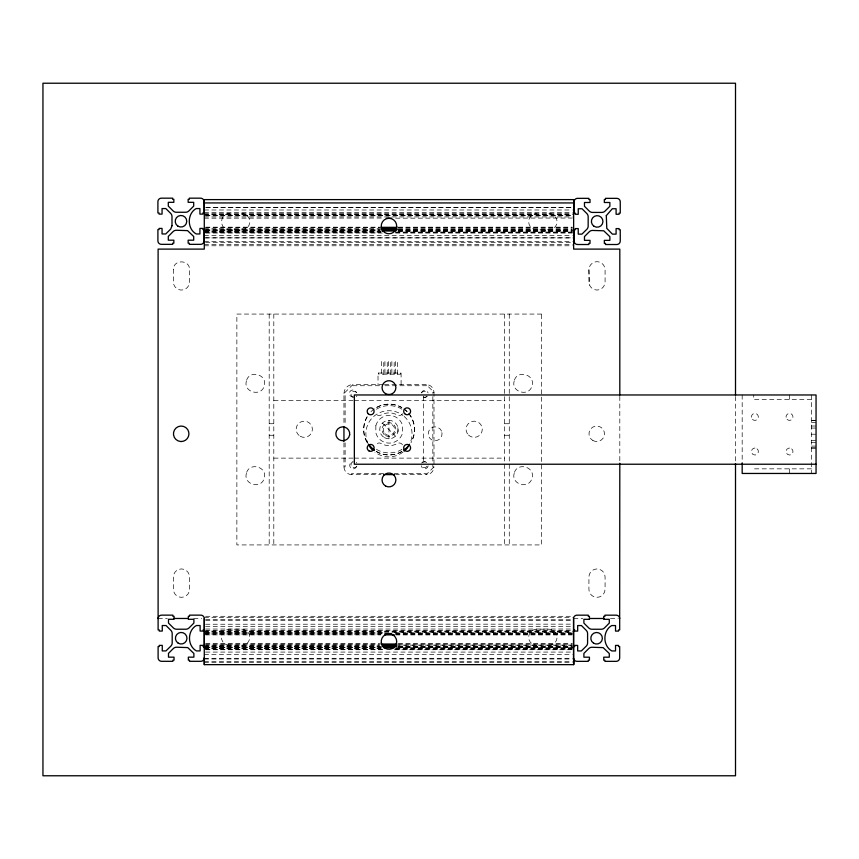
<?xml version="1.0" encoding="UTF-8"?>
<svg xmlns="http://www.w3.org/2000/svg" width="859" height="859" viewBox="0 0 859 859"><rect width="100%" height="100%" fill="white"/><g stroke="black" fill="none" stroke-linecap="round" stroke-linejoin="round"><path stroke-width="0.64" stroke-dasharray="4.29 3.22" d="M397.889 431.991L397.889 427.202M229.482 213.655C219.056 213.161 219.056 230.309 229.482 229.815L241.712 229.815A8.075 8.075 0 0 0 244.804 214.267L244.31 214.084A8.075 8.075 0 0 0 241.712 213.655M205.612 207.459L572.298 207.459L204.281 207.545M204.281 209.993L572.298 209.993M204.281 212.345L572.298 212.345M204.281 213.687L572.298 213.687M204.281 214.385L572.298 214.385M204.281 214.793L572.298 214.804M205.612 215.534L572.298 215.534M205.612 215.759L572.298 215.759M204.281 216.93L572.298 216.93M204.281 218.175L382.266 218.046M395.645 218.175L572.298 218.046M205.612 227.163L379.592 227.163M398.329 227.163L572.298 227.163M205.612 227.334L379.592 227.334M398.329 227.334L572.298 227.334M204.281 228.462L379.592 228.526M398.329 228.526L572.298 228.462M205.612 229.643L379.592 229.643M398.329 229.643L572.298 229.643M204.281 229.847L379.592 229.847M398.329 229.847L572.298 229.847M205.612 230.47L379.592 230.47M398.329 230.47L572.298 230.47M205.612 230.663L379.592 230.663M398.329 230.663L572.298 230.663M204.281 231.007L381.707 231.007M398.329 231.007L572.309 231.007M204.281 231.694L380.924 231.694M398.329 231.694L572.298 231.694M205.612 232.059L380.924 232.059M395.645 232.059L572.298 232.059M204.281 232.628L380.924 232.628M395.645 232.628L572.298 232.628M205.612 233.047L382.266 233.047M395.645 233.047L572.298 233.047M204.281 235.387L572.298 235.387M205.612 237.836L572.298 237.836M204.281 237.932L572.298 237.932M204.281 241.626L572.298 241.626M205.612 242.313L572.298 242.313M204.281 244.622L572.298 244.622M204.281 245.781L572.298 245.781M383.146 384.585L352.856 384.585L343.954 393.476L343.954 425.506M384.424 384.585L426.257 384.585L433.988 392.316L433.988 466.877L426.257 474.608L395.634 474.608M379.549 385.734L352.856 385.734L352.856 384.585A8.891 8.891 0 0 0 343.954 393.476L345.114 393.476L345.114 425.506M384.886 385.734L426.257 385.734L426.257 384.585A7.731 7.731 0 0 1 433.988 392.316L432.839 392.316L432.839 466.877L433.988 466.877A7.731 7.731 0 0 1 426.257 474.608L426.257 473.459L394.302 473.459M811.433 399.585L753.719 399.585L753.719 394.968M273.806 400.412L352.985 400.412M354.327 400.412L504.652 400.412M811.433 420.362L816.05 420.362M811.433 420.481L816.05 420.481M811.433 422.327L816.05 422.327M269.189 423.734L273.806 423.734M504.652 423.734L509.269 423.734M811.433 426.021L816.05 426.021M811.433 428.061L816.05 428.061M811.433 434.214L816.05 434.214M269.189 435.266L273.806 435.266M504.652 435.266L509.269 435.266M811.433 440.366L816.05 440.366M811.433 442.406L816.05 442.406M811.433 446.1L816.05 446.1M811.433 447.947L816.05 447.947M811.433 448.065L816.05 448.065M273.806 458.126L352.985 458.126M354.327 458.126L504.652 458.126M343.954 442.857L343.954 466.877L345.114 466.877L345.114 442.857M811.433 468.842L753.719 468.842L753.719 471.151M383.651 473.459L351.696 473.459L351.696 474.608L380.988 474.608M205.612 616.3L572.298 616.3M204.281 617.449L572.298 617.449M158.11 618.469L167.344 618.469M193.726 618.469L201.64 618.469M573.64 618.469L582.842 618.48M610.47 618.48L618.362 618.491M205.612 619.629L572.298 619.758M205.612 620.456L573.64 620.456M205.612 624.235L573.64 624.149M205.612 626.683L572.298 626.683M205.612 629.035L573.64 629.024M205.612 630.377L572.298 630.377M204.281 631.064L572.298 631.064M204.281 631.472L572.298 631.494M204.281 632.224L572.298 632.224M205.612 632.449L384.939 632.449M394.313 632.449L572.298 632.449M205.612 633.555L382.266 633.555M395.645 633.555L572.298 633.555M204.281 633.62L382.266 633.62M395.645 633.62L572.298 633.62M204.281 634.737L380.924 634.737M395.645 634.737L572.298 634.737M205.612 634.865L380.924 634.865M395.645 634.865L572.298 634.865M205.612 643.853L379.592 643.853M398.329 643.853L572.298 643.853M205.612 644.025L379.592 644.025M398.329 644.025L572.298 644.025M204.281 645.141L379.592 645.141L205.612 645.216M204.281 646.333L379.592 646.333M398.329 646.333L572.298 646.333M204.281 646.537L380.87 646.548M398.254 646.548L572.169 646.548M205.612 647.16L380.924 647.16M398.329 647.16L573.64 647.16M205.612 647.353L380.924 647.353M398.329 647.353L572.298 647.353M204.281 647.686L381.579 647.697M395.645 647.686L573.64 647.686M204.281 648.384L380.924 648.384M395.645 648.384L572.298 648.384M204.281 648.749L382.266 648.749M395.645 648.749L572.298 648.749M205.612 649.318L382.266 649.318M395.645 649.318L572.298 649.318M205.612 649.737L384.939 649.737M394.313 649.737L572.298 649.737M205.612 652.078L573.64 652.078M204.281 654.612L572.298 654.612M204.281 658.305L572.298 658.305M204.281 659.003L572.298 659.003M204.281 661.312L572.298 661.312M204.281 662.461L572.298 662.461M382.448 423.068L395.505 436.125M588.92 269.747L588.92 281.988A8.075 8.075 0 0 0 596.994 290.063A8.075 8.075 0 0 0 605.08 281.988L605.08 269.747A8.075 8.075 0 0 0 596.994 261.673A8.075 8.075 0 0 0 588.92 269.747L589.532 285.081M811.433 394.968L811.433 473.459M789.507 394.968L789.507 399.585M789.507 468.842L789.507 473.459M742.176 394.968L742.176 461.562M735.508 396.493L735.508 462.163M619.811 396.321L619.811 463.237M509.269 314.072L509.269 544.928M504.652 314.072L504.652 544.928M423.444 396.3L423.444 462.894M401.099 384.585L401.099 373.042L378.014 373.042L378.014 384.585M400.509 373.042L400.509 374.191L378.604 374.191L378.604 373.042M397.631 374.191L397.631 361.499L395.323 361.499L395.323 374.191M394.174 374.191L394.174 361.499L391.865 361.499L391.865 374.191M390.705 374.191L390.705 361.499L388.397 361.499L388.397 374.191M388.977 420.362L388.977 438.831M387.248 374.191L387.248 361.499L384.939 361.499L384.939 374.191M383.78 374.191L383.78 361.499L381.471 361.499L381.471 374.191M273.806 314.072L273.806 544.928M269.189 314.072L269.189 544.928M548.976 645.345A8.075 8.075 0 0 0 557.04 637.797L557.061 637.271A8.075 8.075 0 0 0 548.976 629.185L536.746 629.185A8.075 8.075 0 0 0 528.661 637.271A8.075 8.075 0 0 0 536.746 645.345M548.976 213.655A8.075 8.075 0 0 1 557.04 221.203L557.061 221.729A8.075 8.075 0 0 1 548.976 229.815L536.746 229.815A8.075 8.075 0 0 1 528.661 221.729A8.075 8.075 0 0 1 536.746 213.655M229.482 645.345A8.075 8.075 0 0 1 221.397 637.271L221.418 636.734A8.075 8.075 0 0 1 229.482 629.185L241.712 629.185A8.075 8.075 0 0 1 248.434 641.759L248.122 642.188A8.075 8.075 0 0 1 241.712 645.345M427.02 466.158A3.114 3.114 0 0 1 421.629 466.158M421.629 463.033A3.114 3.114 0 0 1 427.02 463.033M427.02 395.967A3.114 3.114 0 0 1 421.629 395.967M421.629 392.842A3.114 3.114 0 0 1 427.02 392.842M408.959 413.512A25.394 25.394 0 0 1 411.225 442.192M401.926 451.49A25.394 25.394 0 0 1 376.532 451.49M367.233 442.192A25.394 25.394 0 0 1 367.233 416.808M376.532 407.51A25.394 25.394 0 0 1 401.926 407.51M404.149 408.959A25.394 25.394 0 0 1 407.187 411.547M356.829 395.967A3.114 3.114 0 0 1 356.335 396.611M353.328 397.416A3.114 3.114 0 0 1 351.664 392.509A3.114 3.114 0 0 1 356.829 392.842M356.829 466.158A3.114 3.114 0 0 1 351.664 466.491A3.114 3.114 0 0 1 353.328 461.584M356.335 462.389A3.114 3.114 0 0 1 356.829 463.033M401.883 449.268A3.694 3.694 0 0 1 401.121 449.858C393.798 453.917 384.66 453.917 377.337 449.858A3.694 3.694 0 0 1 375.984 448.505M402.474 444.812A3.694 3.694 0 0 0 397.427 443.459A16.385 16.385 0 0 1 381.031 443.459A3.694 3.694 0 0 0 375.984 444.812M402.474 413.716A3.694 3.694 0 0 1 397.427 415.069A16.385 16.385 0 0 0 381.031 415.069A3.694 3.694 0 0 1 375.984 413.716M401.883 409.26A3.694 3.694 0 0 0 401.121 408.669C393.798 404.61 384.66 404.61 377.337 408.669A3.694 3.694 0 0 0 375.984 410.022M408.701 413.608A25.394 25.394 0 0 1 410.967 442.299M401.668 451.587A25.394 25.394 0 0 1 376.274 451.587M366.986 442.299A25.394 25.394 0 0 1 366.986 416.905M371.013 411.644A25.394 25.394 0 0 1 401.668 407.606M403.902 409.056A25.394 25.394 0 0 1 406.93 411.644M351.696 474.608A7.731 7.731 0 0 1 343.954 466.877M428.179 465.889A3.457 3.457 0 0 1 421.318 465.782M422.692 462.604A3.457 3.457 0 0 1 426.902 462.668M427.202 396.267A3.457 3.457 0 0 1 422.306 396.267M421.415 392.917A3.457 3.457 0 0 1 428.104 392.917M353.661 396.847A3.457 3.457 0 0 1 349.484 394.292A3.457 3.457 0 0 1 352.04 390.115A3.457 3.457 0 0 1 356.217 392.67M356.539 466.276A3.457 3.457 0 0 1 352.587 468.789A3.457 3.457 0 0 1 349.742 465.073A3.457 3.457 0 0 1 353.189 461.917M404.181 416.432A23.086 23.086 0 0 1 409.657 444.006M403.011 452.102A23.086 23.086 0 0 1 390.469 456.827L388.955 456.881A23.086 23.086 0 0 1 374.9 452.102M368.253 444.006A23.086 23.086 0 0 1 365.923 435.298L365.87 433.795A23.086 23.086 0 0 1 388.955 410.709L390.469 410.752A23.086 23.086 0 0 1 403.011 415.477M173.4 269.221L173.378 281.988A8.075 8.075 0 0 0 180.938 290.052A8.075 8.075 0 0 0 189.474 283.041L189.538 269.747C190.032 259.654 173.593 259.074 173.4 269.221M246.415 380.934C242.914 392.284 261.619 397.298 264.25 385.723C267.761 374.374 249.046 369.37 246.415 380.934M246.415 473.277C242.914 484.626 261.619 489.63 264.25 478.066C267.761 466.716 249.046 461.702 246.415 473.277M375.845 425.677L375.845 432.85A13.851 13.851 0 0 0 402.603 432.85L402.603 425.677A13.851 13.851 0 0 0 375.845 425.677M514.208 380.934C510.697 392.284 529.402 397.298 532.043 385.723C535.544 374.374 516.839 369.37 514.208 380.934M514.208 473.277C510.697 484.626 529.402 489.63 532.043 478.066C535.544 466.716 516.839 461.702 514.208 473.277M754.932 448.065L754.041 448.173A3.457 3.457 0 0 0 754.814 454.991L755.705 454.894A3.457 3.457 0 0 0 754.932 448.065M789.561 448.065L788.669 448.173A3.457 3.457 0 0 0 789.442 454.991L790.334 454.894A3.457 3.457 0 0 0 789.561 448.065M541.589 314.072L236.869 314.072L236.869 544.928L541.589 544.928L541.589 314.072M572.298 645.141L398.329 645.141L572.298 645.216M593.902 596.715L593.419 596.5A8.075 8.075 0 0 1 588.92 589.253L588.92 577.012A8.075 8.075 0 0 1 596.994 568.937A8.075 8.075 0 0 1 605.08 577.012L605.08 589.253A8.075 8.075 0 0 1 593.902 596.715M441.526 431.143L441.343 430.724A6.926 6.926 0 0 0 429.457 429.822A6.926 6.926 0 0 0 434.375 440.678A6.926 6.926 0 0 0 441.526 431.143M189.538 589.253L189.538 577.012A8.075 8.075 0 0 0 181.464 568.937A8.075 8.075 0 0 0 173.378 577.012L173.378 589.253A8.075 8.075 0 0 0 181.464 597.327A8.075 8.075 0 0 0 189.538 589.253M468.456 434.987A8.096 8.096 0 0 0 482.006 431.358A8.096 8.096 0 0 0 472.085 421.436A8.096 8.096 0 0 0 468.456 434.987M300.221 436.275A8.096 8.096 0 0 0 312.375 429.264A8.096 8.096 0 0 0 300.221 422.252A8.096 8.096 0 0 0 300.221 436.275M385.508 435.599A6.926 6.926 0 0 0 395.902 429.597A6.926 6.926 0 0 0 385.508 423.594A6.926 6.926 0 0 0 385.508 435.599M384.896 433.677A5.766 5.766 0 0 0 394.549 431.089A5.766 5.766 0 0 0 387.484 424.024A5.766 5.766 0 0 0 384.896 433.677M592.86 440.484A7.731 7.731 0 0 0 604.457 433.795A7.731 7.731 0 0 0 592.86 427.095A7.731 7.731 0 0 0 592.86 440.484M384.36 437.596A9.234 9.234 0 0 0 398.211 429.597A9.234 9.234 0 0 0 384.36 421.597A9.234 9.234 0 0 0 384.36 437.596M752.441 419.364A3.457 3.457 0 0 0 758.218 417.785A3.457 3.457 0 0 0 753.966 413.555A3.457 3.457 0 0 0 752.441 419.364M787.069 419.364A3.457 3.457 0 0 0 792.846 417.785A3.457 3.457 0 0 0 788.594 413.555A3.457 3.457 0 0 0 787.069 419.364"/><path stroke-width="1.29" d="M573.64 659.003L573.64 664.641L204.281 664.641L204.281 618.469A3.457 3.457 0 0 0 200.684 615.141L189.506 615.141L189.506 616.3L188.346 616.3L188.346 619.296L193.887 619.296L193.887 623.076L189.098 627.875A4.606 4.606 0 0 1 185.845 629.217L176.567 629.217A4.596 4.596 0 0 1 173.314 627.875L168.493 623.076L168.493 619.296L174.033 619.296L174.033 616.3L172.884 616.3L172.884 615.141L161.567 615.141A3.457 3.457 0 0 0 158.11 618.609M204.281 647.686L204.281 618.469M204.281 659.003L204.281 657.844A3.457 3.457 0 0 1 200.813 661.312L189.506 661.312L189.506 660.152L188.346 660.152L188.346 657.156L193.887 657.156L193.887 653.463L187.745 647.589L176.546 647.224A4.606 4.606 0 0 0 173.293 648.577L168.493 653.366L168.493 657.156L174.033 657.156L174.033 660.152L172.884 660.152L172.884 661.312L161.567 661.312A3.457 3.457 0 0 1 158.11 657.844L158.11 646.537L159.259 646.537L159.259 645.377L162.265 645.377L162.265 650.918L165.959 650.918L170.952 646A4.617 4.617 0 0 0 172.187 642.693L172.187 633.577A4.606 4.606 0 0 0 170.844 630.323L166.045 625.535L162.265 625.535L162.265 631.064L159.259 631.064L159.259 629.915L158.11 629.915L158.11 249.11L204.281 249.11L204.281 199.61L573.64 199.61L573.64 249.11L619.811 249.11L619.811 394.979M204.281 631.472L204.281 629.765M573.64 618.469L573.64 664.641L573.629 658.778L573.64 661.312M204.281 647.353L204.281 646.172M204.281 647.16L204.281 646.333M204.281 630.377L203.121 629.915L203.121 631.064L200.126 631.064L200.126 625.535L196.335 625.535C187.198 630.667 187.198 645.861 196.432 650.918L200.126 650.918L200.126 645.377L203.121 645.377L203.121 646.537L204.281 646.537M573.64 646.537L574.66 646.569L574.66 645.41L577.667 645.41L577.667 650.95L581.36 650.95L586.343 646.032A4.617 4.617 0 0 0 587.588 642.725L587.588 633.609A4.606 4.606 0 0 0 586.246 630.356L581.446 625.556L577.667 625.556L577.667 631.097L574.66 631.097L574.66 629.948L573.511 629.948M619.672 618.501L619.683 629.948L618.523 629.948L618.523 631.097L615.527 631.097L615.527 625.556L611.737 625.556C602.589 630.699 602.599 645.893 611.833 650.95L615.527 650.95L615.527 645.41L618.523 645.41L618.523 646.569L619.683 646.569L619.683 657.876A3.457 3.457 0 0 1 616.214 661.344L604.908 661.344L604.908 660.184L603.748 660.184L603.748 657.189L609.289 657.189L609.289 653.495L603.147 647.622L591.948 647.256A4.606 4.606 0 0 0 588.694 648.609L583.895 653.398L583.895 657.189L589.435 657.189L589.435 660.184L588.286 660.184L588.286 661.344L576.969 661.344A3.457 3.457 0 0 1 573.511 657.876L573.511 618.63A3.457 3.457 0 0 1 576.969 615.173L588.286 615.173L588.286 616.322L589.435 616.322L589.435 619.328L583.895 619.328L583.895 623.108L588.716 627.908A4.596 4.596 0 0 0 591.969 629.25L601.236 629.25A4.606 4.606 0 0 0 604.5 627.908L609.289 623.108L609.289 619.328L603.748 619.328L603.748 616.322L604.908 616.322L604.908 615.173L616.086 615.173A3.457 3.457 0 0 1 619.672 618.501L619.811 463.237M204.281 202.939L573.64 202.939M386.282 218.175L391.64 218.175M380.924 227.334L396.987 227.334M380.924 228.526L396.987 228.526M380.924 229.643L396.987 229.643M382.266 229.847L396.987 229.847M382.266 231.007L395.645 231.007M816.05 464.225L354.348 464.225L354.348 394.968L816.05 394.968L816.05 473.459L742.176 473.459L742.176 462.818M383.651 474.608L394.302 474.608M173.937 618.469L188.443 618.469M589.424 618.48L603.888 618.48M384.939 633.555L391.64 633.555M384.939 634.865L394.313 634.865M380.924 644.025L396.987 644.025M382.266 645.216L396.987 645.216M382.266 646.333L396.987 646.333M382.201 646.548L395.58 646.548M383.608 647.686L394.313 647.686M735.508 395.151L735.508 83.226L42.95 83.226L42.95 775.774L735.508 775.774L735.508 463.506M343.954 426.837L343.954 441.526M204.281 658.305L204.281 664.641M407.187 447.453A25.394 25.394 0 0 1 404.149 450.041M374.309 450.041A25.394 25.394 0 0 1 369.499 445.488M409.518 444.522A25.394 25.394 0 0 1 403.902 450.148M374.052 450.148A25.394 25.394 0 0 1 368.425 444.522M408.948 445.338A23.086 23.086 0 0 1 404.181 451.147M372.634 450.116A23.086 23.086 0 0 1 368.962 445.338M171.993 225.724L170.748 229.031L165.755 233.959L162.061 233.959L162.061 228.419L159.065 228.419L159.065 229.568L157.906 229.568L157.906 240.885A3.457 3.457 0 0 0 161.374 244.343L172.68 244.343L172.68 243.194L173.84 243.194L173.84 240.187L168.3 240.187L168.3 236.408L173.088 231.608A4.606 4.606 0 0 1 176.342 230.266L187.552 230.62L193.694 236.493L193.694 240.187L188.153 240.187L188.153 243.194L189.302 243.194L189.302 244.343L200.619 244.343A3.457 3.457 0 0 0 204.077 240.885L204.077 229.568L202.928 229.568L202.928 228.419L199.922 228.419L199.922 233.959L196.228 233.959C186.994 228.902 186.994 213.698 196.142 208.565L199.922 208.565L199.922 214.106L202.928 214.106L202.928 212.946L204.077 212.946L204.077 201.5A3.457 3.457 0 0 0 200.48 198.171L189.302 198.171L189.302 199.331L188.153 199.331L188.153 202.327L193.694 202.327L193.694 206.117L188.894 210.906A4.606 4.606 0 0 1 185.641 212.259L176.363 212.259A4.596 4.596 0 0 1 173.11 210.906L168.3 206.117L168.3 202.327L173.84 202.327L173.84 199.331L172.68 199.331L172.68 198.171L161.374 198.171A3.457 3.457 0 0 0 157.906 201.64L157.906 212.946L159.065 212.946L159.065 214.106L162.061 214.106L162.061 208.565L165.851 208.565L170.64 213.354A4.606 4.606 0 0 1 171.993 216.608L171.993 225.724M396.675 226.529L396.622 227.034A7.731 7.731 0 0 1 381.289 227.034L381.246 226.529A7.731 7.731 0 0 1 388.955 218.293A7.731 7.731 0 0 1 396.675 226.529M606.314 215.609L606.787 228.376L612.403 234.131L616.096 234.131L616.096 228.591L619.103 228.591L619.103 229.74L620.252 229.74L620.252 241.057A3.457 3.457 0 0 1 616.794 244.514L605.477 244.514L605.477 243.365L604.328 243.365L604.328 240.359L609.869 240.359L609.869 236.665L603.727 230.792L592.517 230.437A4.606 4.606 0 0 0 589.263 231.78L584.474 236.579L584.474 240.359L590.015 240.359L590.015 243.365L588.855 243.365L588.855 244.514L577.549 244.514A3.457 3.457 0 0 1 574.08 241.057L574.08 229.74L575.24 229.74L575.24 228.591L578.236 228.591L578.236 234.131L581.93 234.131L586.922 229.213A4.617 4.617 0 0 0 588.168 225.896L588.168 216.779A4.606 4.606 0 0 0 586.815 213.526L582.026 208.737L578.236 208.737L578.236 214.278L575.24 214.278L575.24 213.118L574.08 213.118L574.08 201.811A3.457 3.457 0 0 1 577.549 198.343L588.855 198.343L588.855 199.503L590.015 199.503L590.015 202.499L584.474 202.499L584.474 206.289L589.285 211.078A4.596 4.596 0 0 0 592.538 212.431L601.815 212.431A4.606 4.606 0 0 0 605.069 211.078L609.869 206.289L609.869 202.499L604.328 202.499L604.328 199.503L605.477 199.503L605.477 198.343L616.655 198.343A3.457 3.457 0 0 1 620.252 201.672L620.252 213.118L619.103 213.118L619.103 214.278L616.096 214.278L616.096 208.737L612.317 208.737L606.314 215.609M349.656 434.697L349.581 435.137A6.926 6.926 0 0 1 336.234 436.018L336.094 435.588A6.926 6.926 0 0 1 342.333 426.88A6.926 6.926 0 0 1 349.656 434.697M181.195 441.526L180.68 441.505A7.731 7.731 0 0 1 174.495 429.919A7.731 7.731 0 0 1 187.616 429.489L187.885 429.919A7.731 7.731 0 0 1 181.195 441.526M381.375 643.069L381.289 642.564A7.731 7.731 0 0 1 391.758 634.35A7.731 7.731 0 0 1 393.927 647.482A7.731 7.731 0 0 1 381.375 643.069M593.494 643.123A5.766 5.766 0 0 0 602.363 638.516A5.766 5.766 0 0 0 593.934 633.137A5.766 5.766 0 0 0 593.494 643.123M594.063 226.293A5.766 5.766 0 0 0 602.932 221.686A5.766 5.766 0 0 0 594.503 216.307A5.766 5.766 0 0 0 594.063 226.293M177.888 226.121A5.766 5.766 0 0 0 186.757 221.515A5.766 5.766 0 0 0 178.328 216.135A5.766 5.766 0 0 0 177.888 226.121M178.092 643.09A5.766 5.766 0 0 0 186.961 638.484A5.766 5.766 0 0 0 178.532 633.104A5.766 5.766 0 0 0 178.092 643.09M385.498 485.958A6.926 6.926 0 0 0 395.881 479.966A6.926 6.926 0 0 0 385.498 473.964A6.926 6.926 0 0 0 385.498 485.958M385.498 393.615A6.926 6.926 0 0 0 395.881 387.624A6.926 6.926 0 0 0 385.498 381.621A6.926 6.926 0 0 0 385.498 393.615M368.919 450.878A3.457 3.457 0 0 0 374.116 447.883A3.457 3.457 0 0 0 368.919 444.887A3.457 3.457 0 0 0 368.919 450.878M405.405 414.306A3.457 3.457 0 0 0 410.602 411.311A3.457 3.457 0 0 0 405.416 408.315A3.457 3.457 0 0 0 405.405 414.306M404.686 450.331A3.457 3.457 0 0 0 410.484 448.785A3.457 3.457 0 0 0 406.243 444.543A3.457 3.457 0 0 0 404.686 450.331M368.2 413.759A3.457 3.457 0 0 0 373.998 412.213A3.457 3.457 0 0 0 369.757 407.971A3.457 3.457 0 0 0 368.2 413.759"/></g></svg>
